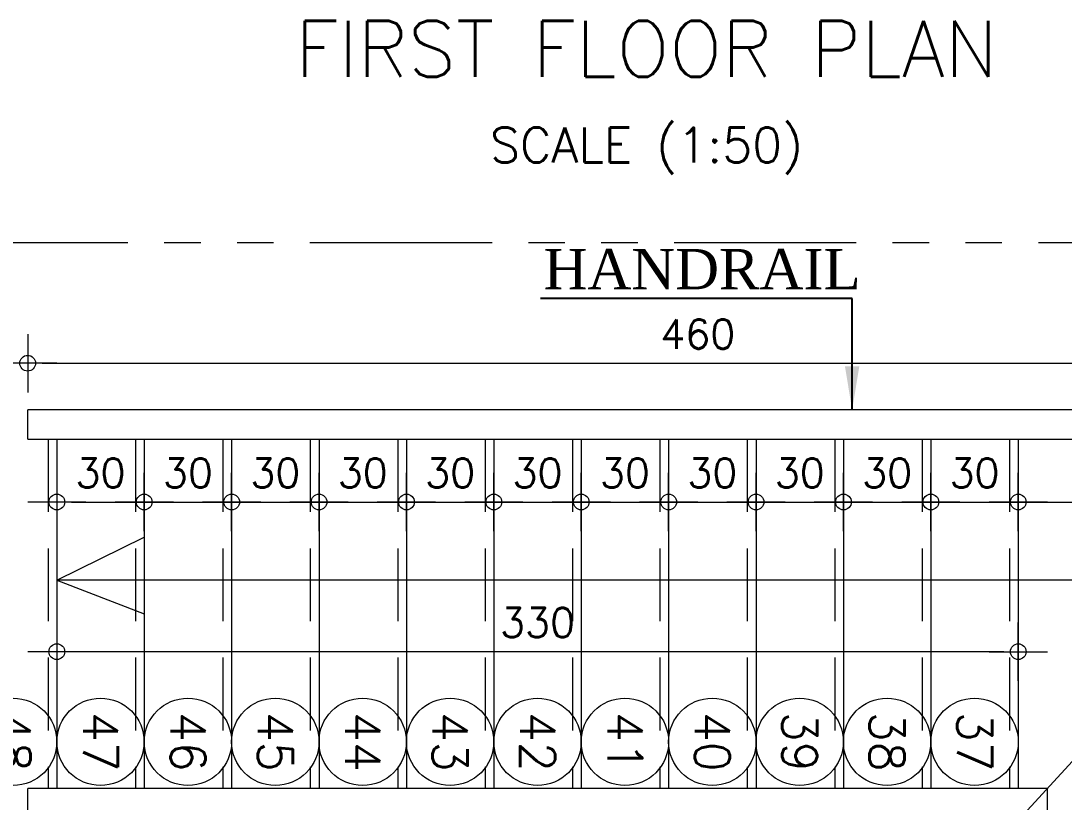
# Model space of a CAD drawing. Header units: millimetres. Extents: x -11627 to -10952, y 10244 to 10588.
# Drawn here: x -11331.51 to -11324.35, y 10353.73 to 10359.09 of the extents above; entities that cross this region are included whole.
import ezdxf
from ezdxf.enums import TextEntityAlignment as Align

# ---------------------------------------------------------------- set-up
doc = ezdxf.new("R2010")
doc.units = ezdxf.units.MM
doc.header["$PDMODE"] = 35
doc.linetypes.add('HIDDEN', pattern=[0.375, 0.25, -0.125])
doc.linetypes.add('PHANTOM2', pattern=[1.25, 0.625, -0.125, 0.125, -0.125, 0.125, -0.125])
doc.layers.get('0').update_dxf_attribs({"lineweight": 5})
doc.layers.get('DEFPOINTS').update_dxf_attribs({"lineweight": 5})
doc.layers.add('A-ARROW', color=1, linetype='Continuous')
doc.layers.add('SYMBOLS', color=141, linetype='Continuous')
for name, color, linetype, lineweight in [('A-STAIR HIDDEN', 251, 'HIDDEN', 9), ('A-STAIRS', 5, 'Continuous', 9), ('A-TEXT', 3, 'Continuous', 13), ('DIM IN', 191, 'Continuous', 5), ('SECTION', 3, 'PHANTOM2', 5), ('STAIR', 34, 'Continuous', 5)]:
    doc.layers.add(name, color=color, linetype=linetype, lineweight=lineweight)
doc.styles.add('Axis-Circle', font='ROMANS.shx', dxfattribs={"height": 0.4})
doc.styles.add('SIMPLEX', font='romans.shx', dxfattribs={"width": 0.75})
doc.styles.add('STYLE2', font='times.ttf', dxfattribs={"height": 0.25})
doc.styles.add('T20-50', font='ROMANS.SHX', dxfattribs={"height": 0.1})
doc.styles.add('Title-Big', font='ROMANS.shx', dxfattribs={"height": 0.5})
doc.styles.add('Title-Small', font='ROMANS.shx', dxfattribs={"height": 0.25})
doc.dimstyles.new('D100', dxfattribs={"dimtxt": 0.2, "dimasz": 0.1, "dimexe": 0.18, "dimexo": 0.0625, "dimgap": 0.1, "dimtad": 1, "dimzin": 0, "dimdsep": 46, "dimtxsty": 'SIMPLEX', "dimblk": 'DOT1', "dimcen": 0.1, "dimse1": 1, "dimse2": 1, "dimclrd": 256, "dimclre": 256, "dimclrt": 256, "dimadec": 0, "dimazin": 0, "dimtfac": 5, "dimtix": 1, "dimtmove": 2, "dimatfit": 3, "dimfxl": 1, "dimtolj": 1, "dimtzin": 0, "dimlwd": -1, "dimlwe": -1, "dimarcsym": 0})
doc.dimstyles.new('D50', dxfattribs={"dimtxt": 0.1, "dimasz": 0.05, "dimexe": 0, "dimexo": 0, "dimgap": 0.05, "dimtad": 1, "dimdec": 0, "dimlfac": 100, "dimzin": 0, "dimdsep": 46, "dimtxsty": 'T20-50', "dimblk": 'DOT1', "dimcen": 0.05, "dimse1": 1, "dimse2": 1, "dimclrd": 256, "dimclre": 256, "dimclrt": 256, "dimadec": 0, "dimazin": 0, "dimtfac": 10, "dimtdec": 0, "dimtix": 1, "dimtmove": 2, "dimatfit": 3, "dimldrblk": 'DOT', "dimfxl": 1, "dimtolj": 1, "dimtzin": 0, "dimlwd": -1, "dimlwe": -1, "dimarcsym": 0})

# ---------------------------------------------------------------- blocks, each defined once
blk = doc.blocks.new('Title')
at = {"color": 4, "style": 'Title-Big'}
blk.add_attdef('DRAWNAME', text='', height=0.4, dxfattribs=at).set_placement((0, 0), align=Align.MIDDLE_CENTER)
at = {"color": 0, "style": 'Title-Small'}
blk.add_attdef('SCALE', text='', height=0.25, dxfattribs=at).set_placement((0, -0.688), align=Align.MIDDLE_CENTER)
blk = doc.blocks.new('A$C35210408')
at = {"layer": 'SYMBOLS'}
ref = blk.add_blockref('Title', (4.2552, 0.4302), dxfattribs=dict(at, xscale=-0.6, yscale=0.6, zscale=0.6))
ref.add_attrib('DRAWNAME', 'FIRST FLOOR PLAN', dxfattribs={"layer": '0', "color": 7, "height": 0.192, "style": 'Title-Big'}).set_placement((4.2552, 0.4302), align=Align.MIDDLE_CENTER)
ref.add_attrib('SCALE', 'SCALE (1:50)', dxfattribs={"layer": '0', "color": 0, "height": 0.12, "style": 'Title-Small'}).set_placement((4.2552, 0.1), align=Align.MIDDLE_CENTER)
blk = doc.blocks.new('Axis-Circle')
at = {"color": 0}
blk.add_circle((0, 0), 0.4, dxfattribs=at)
at = {"color": 4, "style": 'Axis-Circle'}
blk.add_attdef('NO', text='', height=0.32, dxfattribs=at).set_placement((0, 0), align=Align.MIDDLE_CENTER)
blk = doc.blocks.new('DOT1')
at = {"color": 0}
for p, q in [((0, -2), (0, 2)), ((-2, 0), (2, 0))]:
    blk.add_line(p, q, dxfattribs=at)
blk.add_circle((0, 0), 0.54, dxfattribs=at)
blk = doc.blocks.new('*D1275')
at = {"layer": 'DEFPOINTS', "color": 0, "transparency": 16777216}
for p in [(2.2311, 4.0966), (2.5311, 3.8806), (2.5311, 3.8806)]:
    blk.add_point(p, dxfattribs=at)
at = {"layer": 'DIM IN', "transparency": 16777216}
blk.add_line((2.2811, 3.8806), (2.4811, 3.8806), dxfattribs=at)
at = {"layer": 'DIM IN', "transparency": 16777216, "xscale": 0.05, "yscale": 0.05, "zscale": 0.05, "rotation": 180}
blk.add_blockref('DOT1', (2.2311, 3.8806), dxfattribs=at)
at = {"layer": 'DIM IN', "transparency": 16777216, "xscale": 0.05, "yscale": 0.05, "zscale": 0.05}
blk.add_blockref('DOT1', (2.5311, 3.8806), dxfattribs=at)
at = {"layer": 'DIM IN', "transparency": 16777216, "insert": (2.3811, 3.9806), "char_height": 0.1, "attachment_point": 5, "style": 'T20-50'}
blk.add_mtext('\\A1;30', dxfattribs=at)
blk = doc.blocks.new('_Dot')
at = {"color": 0, "lineweight": -2}
blk.add_line((-0.5, 0), (-1, 0), dxfattribs=at)
at = {"color": 0, "const_width": 0.5}
blk.add_lwpolyline([(-0.25, 0, 1), (0.25, 0, 1)], format="xyb", close=True, dxfattribs=at)
blk = doc.blocks.new('*D1276')
at = {"layer": 'DEFPOINTS', "color": 0, "transparency": 16777216}
for p in [(2.5311, 3.8806), (2.8311, 3.8806), (2.8311, 3.8806)]:
    blk.add_point(p, dxfattribs=at)
at = {"layer": 'DIM IN', "transparency": 16777216}
blk.add_line((2.5811, 3.8806), (2.7811, 3.8806), dxfattribs=at)
at = {"layer": 'DIM IN', "transparency": 16777216, "xscale": 0.05, "yscale": 0.05, "zscale": 0.05, "rotation": 180}
blk.add_blockref('DOT1', (2.5311, 3.8806), dxfattribs=at)
at = {"layer": 'DIM IN', "transparency": 16777216, "xscale": 0.05, "yscale": 0.05, "zscale": 0.05}
blk.add_blockref('DOT1', (2.8311, 3.8806), dxfattribs=at)
at = {"layer": 'DIM IN', "transparency": 16777216, "insert": (2.6811, 3.9806), "char_height": 0.1, "attachment_point": 5, "style": 'T20-50'}
blk.add_mtext('\\A1;30', dxfattribs=at)
blk = doc.blocks.new('*D1277')
at = {"layer": 'DEFPOINTS', "color": 0, "transparency": 16777216}
for p in [(2.8311, 3.8806), (3.1311, 3.8806), (3.1311, 3.8806)]:
    blk.add_point(p, dxfattribs=at)
at = {"layer": 'DIM IN', "transparency": 16777216}
blk.add_line((2.8811, 3.8806), (3.0811, 3.8806), dxfattribs=at)
at = {"layer": 'DIM IN', "transparency": 16777216, "xscale": 0.05, "yscale": 0.05, "zscale": 0.05, "rotation": 180}
blk.add_blockref('DOT1', (2.8311, 3.8806), dxfattribs=at)
at = {"layer": 'DIM IN', "transparency": 16777216, "xscale": 0.05, "yscale": 0.05, "zscale": 0.05}
blk.add_blockref('DOT1', (3.1311, 3.8806), dxfattribs=at)
at = {"layer": 'DIM IN', "transparency": 16777216, "insert": (2.9811, 3.9806), "char_height": 0.1, "attachment_point": 5, "style": 'T20-50'}
blk.add_mtext('\\A1;30', dxfattribs=at)
blk = doc.blocks.new('*D1278')
at = {"layer": 'DEFPOINTS', "color": 0, "transparency": 16777216}
for p in [(3.1311, 3.8806), (3.4311, 3.8806), (3.4311, 3.8806)]:
    blk.add_point(p, dxfattribs=at)
at = {"layer": 'DIM IN', "transparency": 16777216}
blk.add_line((3.1811, 3.8806), (3.3811, 3.8806), dxfattribs=at)
at = {"layer": 'DIM IN', "transparency": 16777216, "xscale": 0.05, "yscale": 0.05, "zscale": 0.05, "rotation": 180}
blk.add_blockref('DOT1', (3.1311, 3.8806), dxfattribs=at)
at = {"layer": 'DIM IN', "transparency": 16777216, "xscale": 0.05, "yscale": 0.05, "zscale": 0.05}
blk.add_blockref('DOT1', (3.4311, 3.8806), dxfattribs=at)
at = {"layer": 'DIM IN', "transparency": 16777216, "insert": (3.2811, 3.9806), "char_height": 0.1, "attachment_point": 5, "style": 'T20-50'}
blk.add_mtext('\\A1;30', dxfattribs=at)
blk = doc.blocks.new('*D1279')
at = {"layer": 'DEFPOINTS', "color": 0, "transparency": 16777216}
for p in [(3.4311, 3.8806), (3.7311, 3.8806), (3.7311, 3.8806)]:
    blk.add_point(p, dxfattribs=at)
at = {"layer": 'DIM IN', "transparency": 16777216}
blk.add_line((3.4811, 3.8806), (3.6811, 3.8806), dxfattribs=at)
at = {"layer": 'DIM IN', "transparency": 16777216, "xscale": 0.05, "yscale": 0.05, "zscale": 0.05, "rotation": 180}
blk.add_blockref('DOT1', (3.4311, 3.8806), dxfattribs=at)
at = {"layer": 'DIM IN', "transparency": 16777216, "xscale": 0.05, "yscale": 0.05, "zscale": 0.05}
blk.add_blockref('DOT1', (3.7311, 3.8806), dxfattribs=at)
at = {"layer": 'DIM IN', "transparency": 16777216, "insert": (3.5811, 3.9806), "char_height": 0.1, "attachment_point": 5, "style": 'T20-50'}
blk.add_mtext('\\A1;30', dxfattribs=at)
blk = doc.blocks.new('*D1280')
at = {"layer": 'DEFPOINTS', "color": 0, "transparency": 16777216}
for p in [(3.7311, 3.8806), (4.0311, 3.8806), (4.0311, 3.8806)]:
    blk.add_point(p, dxfattribs=at)
at = {"layer": 'DIM IN', "transparency": 16777216}
blk.add_line((3.7811, 3.8806), (3.9811, 3.8806), dxfattribs=at)
at = {"layer": 'DIM IN', "transparency": 16777216, "xscale": 0.05, "yscale": 0.05, "zscale": 0.05, "rotation": 180}
blk.add_blockref('DOT1', (3.7311, 3.8806), dxfattribs=at)
at = {"layer": 'DIM IN', "transparency": 16777216, "xscale": 0.05, "yscale": 0.05, "zscale": 0.05}
blk.add_blockref('DOT1', (4.0311, 3.8806), dxfattribs=at)
at = {"layer": 'DIM IN', "transparency": 16777216, "insert": (3.8811, 3.9806), "char_height": 0.1, "attachment_point": 5, "style": 'T20-50'}
blk.add_mtext('\\A1;30', dxfattribs=at)
blk = doc.blocks.new('*D1281')
at = {"layer": 'DEFPOINTS', "color": 0, "transparency": 16777216}
for p in [(4.0311, 3.8806), (4.3311, 3.8806), (4.3311, 3.8806)]:
    blk.add_point(p, dxfattribs=at)
at = {"layer": 'DIM IN', "transparency": 16777216}
blk.add_line((4.0811, 3.8806), (4.2811, 3.8806), dxfattribs=at)
at = {"layer": 'DIM IN', "transparency": 16777216, "xscale": 0.05, "yscale": 0.05, "zscale": 0.05, "rotation": 180}
blk.add_blockref('DOT1', (4.0311, 3.8806), dxfattribs=at)
at = {"layer": 'DIM IN', "transparency": 16777216, "xscale": 0.05, "yscale": 0.05, "zscale": 0.05}
blk.add_blockref('DOT1', (4.3311, 3.8806), dxfattribs=at)
at = {"layer": 'DIM IN', "transparency": 16777216, "insert": (4.1811, 3.9806), "char_height": 0.1, "attachment_point": 5, "style": 'T20-50'}
blk.add_mtext('\\A1;30', dxfattribs=at)
blk = doc.blocks.new('*D1282')
at = {"layer": 'DEFPOINTS', "color": 0, "transparency": 16777216}
for p in [(4.3311, 3.8806), (4.6311, 3.8806), (4.6311, 3.8806)]:
    blk.add_point(p, dxfattribs=at)
at = {"layer": 'DIM IN', "transparency": 16777216}
blk.add_line((4.3811, 3.8806), (4.5811, 3.8806), dxfattribs=at)
at = {"layer": 'DIM IN', "transparency": 16777216, "xscale": 0.05, "yscale": 0.05, "zscale": 0.05, "rotation": 180}
blk.add_blockref('DOT1', (4.3311, 3.8806), dxfattribs=at)
at = {"layer": 'DIM IN', "transparency": 16777216, "xscale": 0.05, "yscale": 0.05, "zscale": 0.05}
blk.add_blockref('DOT1', (4.6311, 3.8806), dxfattribs=at)
at = {"layer": 'DIM IN', "transparency": 16777216, "insert": (4.4811, 3.9806), "char_height": 0.1, "attachment_point": 5, "style": 'T20-50'}
blk.add_mtext('\\A1;30', dxfattribs=at)
blk = doc.blocks.new('*D1283')
at = {"layer": 'DEFPOINTS', "color": 0, "transparency": 16777216}
for p in [(4.6311, 3.8806), (4.9311, 3.8806), (4.9311, 3.8806)]:
    blk.add_point(p, dxfattribs=at)
at = {"layer": 'DIM IN', "transparency": 16777216}
blk.add_line((4.6811, 3.8806), (4.8811, 3.8806), dxfattribs=at)
at = {"layer": 'DIM IN', "transparency": 16777216, "xscale": 0.05, "yscale": 0.05, "zscale": 0.05, "rotation": 180}
blk.add_blockref('DOT1', (4.6311, 3.8806), dxfattribs=at)
at = {"layer": 'DIM IN', "transparency": 16777216, "xscale": 0.05, "yscale": 0.05, "zscale": 0.05}
blk.add_blockref('DOT1', (4.9311, 3.8806), dxfattribs=at)
at = {"layer": 'DIM IN', "transparency": 16777216, "insert": (4.7811, 3.9806), "char_height": 0.1, "attachment_point": 5, "style": 'T20-50'}
blk.add_mtext('\\A1;30', dxfattribs=at)
blk = doc.blocks.new('*D1284')
at = {"layer": 'DEFPOINTS', "color": 0, "transparency": 16777216}
for p in [(4.9311, 3.8806), (5.2311, 3.8806), (5.2311, 3.8806)]:
    blk.add_point(p, dxfattribs=at)
at = {"layer": 'DIM IN', "transparency": 16777216}
blk.add_line((4.9811, 3.8806), (5.1811, 3.8806), dxfattribs=at)
at = {"layer": 'DIM IN', "transparency": 16777216, "xscale": 0.05, "yscale": 0.05, "zscale": 0.05, "rotation": 180}
blk.add_blockref('DOT1', (4.9311, 3.8806), dxfattribs=at)
at = {"layer": 'DIM IN', "transparency": 16777216, "xscale": 0.05, "yscale": 0.05, "zscale": 0.05}
blk.add_blockref('DOT1', (5.2311, 3.8806), dxfattribs=at)
at = {"layer": 'DIM IN', "transparency": 16777216, "insert": (5.0811, 3.9806), "char_height": 0.1, "attachment_point": 5, "style": 'T20-50'}
blk.add_mtext('\\A1;30', dxfattribs=at)
blk = doc.blocks.new('*D1285')
at = {"layer": 'DEFPOINTS', "color": 0, "transparency": 16777216}
for p in [(5.2311, 3.8806), (5.5311, 3.8806), (5.5311, 3.8806)]:
    blk.add_point(p, dxfattribs=at)
at = {"layer": 'DIM IN', "transparency": 16777216}
blk.add_line((5.2811, 3.8806), (5.4811, 3.8806), dxfattribs=at)
at = {"layer": 'DIM IN', "transparency": 16777216, "xscale": 0.05, "yscale": 0.05, "zscale": 0.05, "rotation": 180}
blk.add_blockref('DOT1', (5.2311, 3.8806), dxfattribs=at)
at = {"layer": 'DIM IN', "transparency": 16777216, "xscale": 0.05, "yscale": 0.05, "zscale": 0.05}
blk.add_blockref('DOT1', (5.5311, 3.8806), dxfattribs=at)
at = {"layer": 'DIM IN', "transparency": 16777216, "insert": (5.3811, 3.9806), "char_height": 0.1, "attachment_point": 5, "style": 'T20-50'}
blk.add_mtext('\\A1;30', dxfattribs=at)
blk = doc.blocks.new('*D1286')
at = {"layer": 'DEFPOINTS', "color": 0, "transparency": 16777216}
for p in [(5.5311, 3.8806), (6.7311, 3.8806), (6.7311, 3.8806)]:
    blk.add_point(p, dxfattribs=at)
at = {"layer": 'DIM IN', "transparency": 16777216}
blk.add_line((5.5811, 3.8806), (6.6811, 3.8806), dxfattribs=at)
at = {"layer": 'DIM IN', "transparency": 16777216, "xscale": 0.05, "yscale": 0.05, "zscale": 0.05, "rotation": 180}
blk.add_blockref('DOT1', (5.5311, 3.8806), dxfattribs=at)
at = {"layer": 'DIM IN', "transparency": 16777216, "xscale": 0.05, "yscale": 0.05, "zscale": 0.05}
blk.add_blockref('DOT1', (6.7311, 3.8806), dxfattribs=at)
at = {"layer": 'DIM IN', "transparency": 16777216, "insert": (6.1311, 3.9806), "char_height": 0.1, "attachment_point": 5, "style": 'T20-50'}
blk.add_mtext('\\A1;120', dxfattribs=at)
blk = doc.blocks.new('*D1287')
at = {"layer": 'DEFPOINTS', "color": 0, "transparency": 16777216}
for p in [(2.2311, 3.4966), (5.5311, 3.4966), (2.2311, 3.3668)]:
    blk.add_point(p, dxfattribs=at)
at = {"layer": 'DIM IN', "transparency": 16777216}
blk.add_line((5.4811, 3.3668), (2.2811, 3.3668), dxfattribs=at)
at = {"layer": 'DIM IN', "transparency": 16777216, "xscale": 0.05, "yscale": 0.05, "zscale": 0.05, "rotation": 180}
blk.add_blockref('DOT1', (2.2311, 3.3668), dxfattribs=at)
at = {"layer": 'DIM IN', "transparency": 16777216, "xscale": 0.05, "yscale": 0.05, "zscale": 0.05}
blk.add_blockref('DOT1', (5.5311, 3.3668), dxfattribs=at)
at = {"layer": 'DIM IN', "transparency": 16777216, "insert": (3.8811, 3.4668), "char_height": 0.1, "attachment_point": 5, "style": 'T20-50'}
blk.add_mtext('\\A1;330', dxfattribs=at)
blk = doc.blocks.new('*D1288')
at = {"layer": 'DEFPOINTS', "color": 0, "transparency": 16777216}
for p in [(2.2311, 2.7966), (1.9549, 1.5966), (2.2311, 1.5966)]:
    blk.add_point(p, dxfattribs=at)
at = {"layer": 'DIM IN', "transparency": 16777216}
blk.add_line((1.9549, 2.7466), (1.9549, 1.6466), dxfattribs=at)
at = {"layer": 'DIM IN', "transparency": 16777216, "xscale": 0.05, "yscale": 0.05, "zscale": 0.05}
for p, rotation in [((1.9549, 2.7966), 90), ((1.9549, 1.5966), 270)]:
    blk.add_blockref('DOT1', p, dxfattribs=dict(at, rotation=rotation))
at = {"layer": 'DIM IN', "transparency": 16777216, "insert": (1.8549, 2.1966), "char_height": 0.1, "attachment_point": 5, "rotation": 90, "style": 'T20-50'}
blk.add_mtext('\\A1;120', dxfattribs=at)
blk = doc.blocks.new('*D1289')
at = {"layer": 'DEFPOINTS', "color": 0, "transparency": 16777216}
for p in [(1.9549, 2.8966), (2.0842, 2.8966), (2.2311, 2.7966)]:
    blk.add_point(p, dxfattribs=at)
at = {"layer": 'DIM IN', "transparency": 16777216}
for p, q in [((1.9549, 2.9466), (1.9549, 2.9966)), ((1.9549, 2.7966), (1.9549, 2.8966)), ((1.9549, 2.7466), (1.9549, 2.6966))]:
    blk.add_line(p, q, dxfattribs=at)
at = {"layer": 'DIM IN', "transparency": 16777216, "xscale": 0.05, "yscale": 0.05, "zscale": 0.05}
for p, rotation in [((1.9549, 2.8966), 270), ((1.9549, 2.7966), 90)]:
    blk.add_blockref('DOT1', p, dxfattribs=dict(at, rotation=rotation))
at = {"layer": 'DIM IN', "transparency": 16777216, "insert": (1.8549, 2.8466), "char_height": 0.1, "attachment_point": 5, "rotation": 90, "style": 'T20-50'}
blk.add_mtext('\\A1;10', dxfattribs=at)
blk = doc.blocks.new('*D1293')
at = {"layer": 'DEFPOINTS', "color": 0, "transparency": 16777216}
for p in [(6.7311, 4.3571), (2.1311, 4.1966), (6.7311, 4.1966)]:
    blk.add_point(p, dxfattribs=at)
at = {"layer": 'DIM IN', "transparency": 16777216}
blk.add_line((2.1811, 4.3571), (6.6811, 4.3571), dxfattribs=at)
at = {"layer": 'DIM IN', "transparency": 16777216, "xscale": 0.05, "yscale": 0.05, "zscale": 0.05, "rotation": 180}
blk.add_blockref('DOT1', (2.1311, 4.3571), dxfattribs=at)
at = {"layer": 'DIM IN', "transparency": 16777216, "xscale": 0.05, "yscale": 0.05, "zscale": 0.05}
blk.add_blockref('DOT1', (6.7311, 4.3571), dxfattribs=at)
at = {"layer": 'DIM IN', "transparency": 16777216, "insert": (4.4311, 4.4571), "char_height": 0.1, "attachment_point": 5, "style": 'T20-50'}
blk.add_mtext('\\A1;460', dxfattribs=at)
blk = doc.blocks.new('A$Cf6d04ae5')
at = {"layer": 'A-STAIR HIDDEN'}
for p, q in [((2.201, 4.0966), (2.201, 2.8966)), ((2.501, 4.0966), (2.501, 2.8966)), ((2.801, 4.0966), (2.801, 2.8966)), ((3.101, 4.0966), (3.101, 2.8966)), ((3.401, 4.0966), (3.401, 2.8966)), ((3.701, 4.0966), (3.701, 2.8966)), ((4.001, 4.0966), (4.001, 2.8966)), ((4.301, 4.0966), (4.301, 2.8966)), ((4.601, 4.0966), (4.601, 2.8966)), ((4.901, 4.0966), (4.901, 2.8966)), ((5.201, 4.0966), (5.201, 2.8966)), ((5.501, 4.0966), (5.501, 2.8966))]:
    blk.add_line(p, q, dxfattribs=at)
at = {"layer": 'A-STAIRS'}
for p, q in [((6.731, 4.1966), (2.131, 4.1966)), ((2.131, 4.0966), (2.131, 4.1966)), ((2.131, 4.0966), (6.731, 4.0966)), ((2.231, 4.0966), (2.231, 2.8966)), ((2.231, 4.0966), (2.231, 2.8966)), ((2.531, 4.0966), (2.531, 2.8966)), ((2.831, 4.0966), (2.831, 2.8966)), ((3.131, 4.0966), (3.131, 2.8966)), ((3.431, 4.0966), (3.431, 2.8966)), ((3.731, 4.0966), (3.731, 2.8966)), ((4.031, 4.0966), (4.031, 2.8966)), ((4.331, 4.0966), (4.331, 2.8966)), ((4.631, 4.0966), (4.631, 2.8966)), ((4.931, 4.0966), (4.931, 2.8966)), ((5.231, 4.0966), (5.231, 2.8966)), ((5.531, 4.0966), (5.531, 2.8966)), ((2.231, 3.6126), (2.531, 3.7605)), ((6.0128, 3.6126), (2.231, 3.6126)), ((2.231, 3.6126), (2.531, 3.4966)), ((5.631, 2.8966), (2.131, 2.8966)), ((2.131, 1.5967), (2.131, 2.8966)), ((5.631, 2.7966), (5.631, 2.8966))]:
    blk.add_line(p, q, dxfattribs=at)
at = {"layer": 'SECTION'}
blk.add_lwpolyline([(0.6, 4.7711), (7.2481, 4.7711), (7.2481, 0.8916), (0.6, 0.8916)], close=True, dxfattribs=at)
at = {"layer": 'STAIR'}
blk.add_lwpolyline([(5.2932, 2.528), (6.0121, 3.3123), (6.3497, 3.1724), (6.0123, 3.8208), (6.35, 3.6809), (6.831, 4.2057)], dxfattribs=at)
at = {"layer": 'A-TEXT'}
ref = blk.add_blockref('Axis-Circle', (2.081, 3.0573), dxfattribs=dict(at, xscale=0.3750000000000875, yscale=0.3750000000000875, zscale=0.3750000000000875, rotation=89.99999999999999))
ref.add_attrib('NO', '48', dxfattribs={"layer": '0', "color": 30, "height": 0.12, "rotation": 270, "style": 'Axis-Circle'}).set_placement((2.081, 3.0573), align=Align.MIDDLE_CENTER)
ref = blk.add_blockref('Axis-Circle', (2.381, 3.0573), dxfattribs=dict(at, xscale=0.3750000000000875, yscale=0.3750000000000875, zscale=0.3750000000000875, rotation=89.99999999999999))
ref.add_attrib('NO', '47', dxfattribs={"layer": '0', "color": 30, "height": 0.12, "rotation": 270, "style": 'Axis-Circle'}).set_placement((2.381, 3.0573), align=Align.MIDDLE_CENTER)
ref = blk.add_blockref('Axis-Circle', (2.681, 3.0573), dxfattribs=dict(at, xscale=0.3750000000000875, yscale=0.3750000000000875, zscale=0.3750000000000875, rotation=89.99999999999999))
ref.add_attrib('NO', '46', dxfattribs={"layer": '0', "color": 30, "height": 0.12, "rotation": 270, "style": 'Axis-Circle'}).set_placement((2.681, 3.0573), align=Align.MIDDLE_CENTER)
ref = blk.add_blockref('Axis-Circle', (2.981, 3.0573), dxfattribs=dict(at, xscale=0.3750000000000875, yscale=0.3750000000000875, zscale=0.3750000000000875, rotation=89.99999999999999))
ref.add_attrib('NO', '45', dxfattribs={"layer": '0', "color": 30, "height": 0.12, "rotation": 270, "style": 'Axis-Circle'}).set_placement((2.981, 3.0573), align=Align.MIDDLE_CENTER)
ref = blk.add_blockref('Axis-Circle', (3.281, 3.0573), dxfattribs=dict(at, xscale=0.3750000000000875, yscale=0.3750000000000875, zscale=0.3750000000000875, rotation=89.99999999999999))
ref.add_attrib('NO', '44', dxfattribs={"layer": '0', "color": 30, "height": 0.12, "rotation": 270, "style": 'Axis-Circle'}).set_placement((3.281, 3.0573), align=Align.MIDDLE_CENTER)
ref = blk.add_blockref('Axis-Circle', (3.581, 3.0573), dxfattribs=dict(at, xscale=0.3750000000000875, yscale=0.3750000000000875, zscale=0.3750000000000875, rotation=89.99999999999999))
ref.add_attrib('NO', '43', dxfattribs={"layer": '0', "color": 30, "height": 0.12, "rotation": 270, "style": 'Axis-Circle'}).set_placement((3.581, 3.0573), align=Align.MIDDLE_CENTER)
ref = blk.add_blockref('Axis-Circle', (3.881, 3.0573), dxfattribs=dict(at, xscale=0.3750000000000875, yscale=0.3750000000000875, zscale=0.3750000000000875, rotation=89.99999999999999))
ref.add_attrib('NO', '42', dxfattribs={"layer": '0', "color": 30, "height": 0.12, "rotation": 270, "style": 'Axis-Circle'}).set_placement((3.881, 3.0573), align=Align.MIDDLE_CENTER)
ref = blk.add_blockref('Axis-Circle', (4.181, 3.0573), dxfattribs=dict(at, xscale=0.3750000000000875, yscale=0.3750000000000875, zscale=0.3750000000000875, rotation=89.99999999999999))
ref.add_attrib('NO', '41', dxfattribs={"layer": '0', "color": 30, "height": 0.12, "rotation": 270, "style": 'Axis-Circle'}).set_placement((4.181, 3.0573), align=Align.MIDDLE_CENTER)
ref = blk.add_blockref('Axis-Circle', (4.481, 3.0573), dxfattribs=dict(at, xscale=0.3750000000000875, yscale=0.3750000000000875, zscale=0.3750000000000875, rotation=89.99999999999999))
ref.add_attrib('NO', '40', dxfattribs={"layer": '0', "color": 30, "height": 0.12, "rotation": 270, "style": 'Axis-Circle'}).set_placement((4.481, 3.0573), align=Align.MIDDLE_CENTER)
ref = blk.add_blockref('Axis-Circle', (4.781, 3.0573), dxfattribs=dict(at, xscale=0.3750000000000875, yscale=0.3750000000000875, zscale=0.3750000000000875, rotation=89.99999999999999))
ref.add_attrib('NO', '39', dxfattribs={"layer": '0', "color": 30, "height": 0.12, "rotation": 270, "style": 'Axis-Circle'}).set_placement((4.781, 3.0573), align=Align.MIDDLE_CENTER)
ref = blk.add_blockref('Axis-Circle', (5.081, 3.0573), dxfattribs=dict(at, xscale=0.3750000000000875, yscale=0.3750000000000875, zscale=0.3750000000000875, rotation=89.99999999999999))
ref.add_attrib('NO', '38', dxfattribs={"layer": '0', "color": 30, "height": 0.12, "rotation": 270, "style": 'Axis-Circle'}).set_placement((5.081, 3.0573), align=Align.MIDDLE_CENTER)
ref = blk.add_blockref('Axis-Circle', (5.381, 3.0573), dxfattribs=dict(at, xscale=0.3750000000000875, yscale=0.3750000000000875, zscale=0.3750000000000875, rotation=89.99999999999999))
ref.add_attrib('NO', '37', dxfattribs={"layer": '0', "color": 30, "height": 0.12, "rotation": 270, "style": 'Axis-Circle'}).set_placement((5.381, 3.0573), align=Align.MIDDLE_CENTER)
at = {"layer": 'A-TEXT', "style": 'STYLE2'}
blk.add_text('HANDRAIL', height=0.138, dxfattribs=at).set_placement((3.9019, 4.6113))
at = {"layer": 'DIM IN'}
for base, p1, p2, picture, middle in [((6.7311, 4.3571), (2.1311, 4.1966), (6.7311, 4.1966), '*D1293', (4.4311, 4.4571)), ((2.5311, 3.8806), (2.2311, 4.0966), (2.5311, 3.8806), '*D1275', (2.3811, 3.9806)), ((2.8311, 3.8806), (2.5311, 3.8806), (2.8311, 3.8806), '*D1276', (2.6811, 3.9806)), ((3.1311, 3.8806), (2.8311, 3.8806), (3.1311, 3.8806), '*D1277', (2.9811, 3.9806)), ((3.4311, 3.8806), (3.1311, 3.8806), (3.4311, 3.8806), '*D1278', (3.2811, 3.9806)), ((3.7311, 3.8806), (3.4311, 3.8806), (3.7311, 3.8806), '*D1279', (3.5811, 3.9806)), ((4.0311, 3.8806), (3.7311, 3.8806), (4.0311, 3.8806), '*D1280', (3.8811, 3.9806)), ((4.3311, 3.8806), (4.0311, 3.8806), (4.3311, 3.8806), '*D1281', (4.1811, 3.9806)), ((4.6311, 3.8806), (4.3311, 3.8806), (4.6311, 3.8806), '*D1282', (4.4811, 3.9806)), ((4.9311, 3.8806), (4.6311, 3.8806), (4.9311, 3.8806), '*D1283', (4.7811, 3.9806)), ((5.2311, 3.8806), (4.9311, 3.8806), (5.2311, 3.8806), '*D1284', (5.0811, 3.9806)), ((5.5311, 3.8806), (5.2311, 3.8806), (5.5311, 3.8806), '*D1285', (5.3811, 3.9806)), ((6.7311, 3.8806), (5.5311, 3.8806), (6.7311, 3.8806), '*D1286', (6.1311, 3.9806)), ((2.2311, 3.3668), (5.5311, 3.4966), (2.2311, 3.4966), '*D1287', (3.8811, 3.4668))]:
    dim = blk.add_linear_dim(base=base, p1=p1, p2=p2, dimstyle='D50', dxfattribs=at)
    dim.commit()
    dim.dimension.update_dxf_attribs({"geometry": picture, "text_midpoint": middle})
for base, p2, picture, middle in [((1.9549, 2.8966), (2.0842, 2.8966), '*D1289', (1.8549, 2.8466)), ((1.9549, 1.5966), (2.2311, 1.5966), '*D1288', (1.8549, 2.1966))]:
    dim = blk.add_linear_dim(base=base, p1=(2.2311, 2.7966), p2=p2, angle=90, dimstyle='D50', dxfattribs=at)
    dim.commit()
    dim.dimension.update_dxf_attribs({"geometry": picture, "text_midpoint": middle})
at = {"layer": 'A-ARROW'}
blk.add_leader([(4.9609, 4.1966), (4.9609, 4.5792), (3.8916, 4.5792)], dimstyle='D100', override={"dimasz": 0.15, "dimgap": 0.1, "dimtad": 0}, dxfattribs=at)

msp = doc.modelspace()

# ---------------------------------------------------------------- block references
at = {"layer": 'DIM IN', "xscale": 2, "yscale": 2, "zscale": 2}
for name, p in [('A$C35210408', (-11335.7271, 10358.0415)), ('A$Cf6d04ae5', (-11335.7271, 10348.0287))]:
    msp.add_blockref(name, p, dxfattribs=at)

doc.saveas('drawing.dxf')
